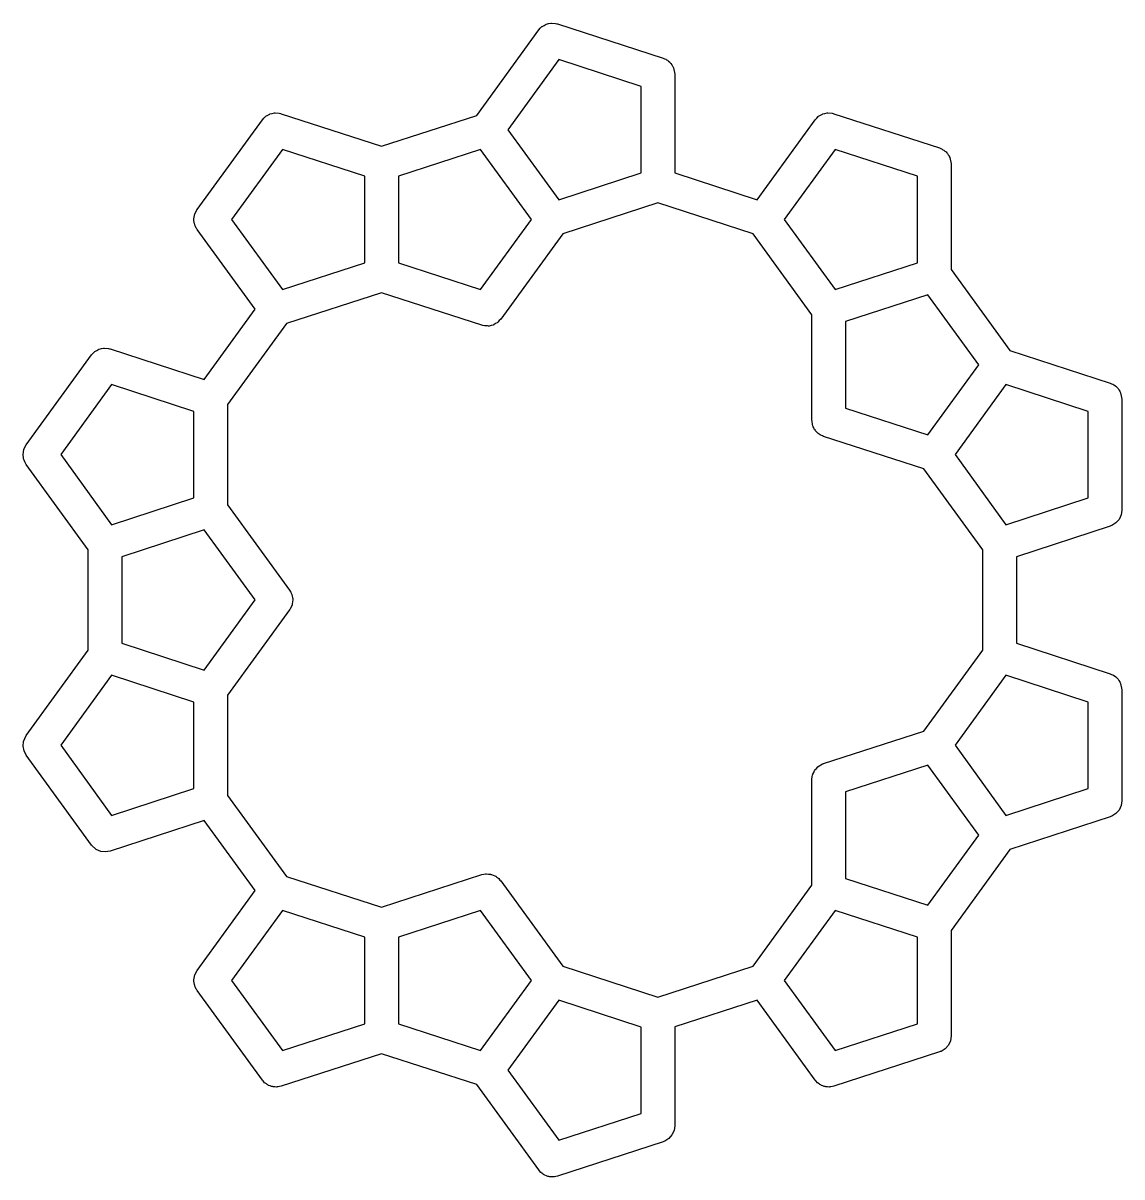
# Model space of a CAD drawing. Header units: millimetres. Extents: x 67 to 171, y 65 to 173.
import ezdxf

# ---------------------------------------------------------------- set-up
doc = ezdxf.new("R2010")
doc.units = ezdxf.units.MM
doc.layers.add('Layer_3', color=7, linetype='CONTINUOUS')

msp = doc.modelspace()

# ---------------------------------------------------------------- linework, layer by layer
at = {"layer": 'Layer_3', "color": 7}
for points in [[(117.086637, 173.485881), (117.474458, 173.464582), (117.580018, 173.426787), (117.650633, 173.41832), (127.612521, 170.181505), (127.736507, 170.120289), (127.866672, 170.073685), (127.940385, 170.019628), (128.022366, 169.979152), (128.123773, 169.885143), (128.23526, 169.803387), (128.290521, 169.730563), (128.357567, 169.66841), (128.42798, 169.549416), (128.511559, 169.439272), (128.525767, 169.384157), (128.590334, 169.275043), (128.709454, 168.671703), (128.709454, 159.350541), (136.47747, 156.826559), (141.956311, 164.367538), (142.108285, 164.523396), (142.258023, 164.681284), (142.267654, 164.68684), (142.275407, 164.694804), (142.465494, 164.800902), (142.654007, 164.909579), (142.664828, 164.912225), (142.674538, 164.917649), (142.886906, 164.965176), (143.098639, 165.015653), (143.109725, 165.015124), (143.120573, 165.017506), (143.167198, 165.011923), (143.555019, 164.990597), (143.66058, 164.952802), (143.731194, 164.944335), (153.693082, 161.707523), (153.817069, 161.646306), (153.947233, 161.599703), (154.020946, 161.545646), (154.102927, 161.50517), (154.204334, 161.411161), (154.315821, 161.329404), (154.371082, 161.25658), (154.438128, 161.194427), (154.508541, 161.075433), (154.592121, 160.96529), (154.606329, 160.910175), (154.670895, 160.801061), (154.790016, 160.197721), (154.790016, 150.238979), (160.340429, 142.599495), (169.81175, 139.522073), (169.935737, 139.460856), (170.065901, 139.414253), (170.139614, 139.360196), (170.221595, 139.31972), (170.323002, 139.225711), (170.434489, 139.143954), (170.48975, 139.07113), (170.556796, 139.008977), (170.627209, 138.889983), (170.710789, 138.77984), (170.724997, 138.724725), (170.789563, 138.61561), (170.908684, 138.012271), (170.908684, 127.537723), (170.842882, 127.085407), (170.650935, 126.670588), (170.348749, 126.327654), (169.96138, 126.085034), (169.867318, 126.058946), (169.811748, 126.027929), (160.946798, 123.147532), (160.946798, 114.979757), (169.811748, 112.09936), (169.935734, 112.038143), (170.065898, 111.99154), (170.139611, 111.937482), (170.221592, 111.897007), (170.322999, 111.802997), (170.434487, 111.721241), (170.489748, 111.648417), (170.556793, 111.586264), (170.627207, 111.46727), (170.710786, 111.357127), (170.724994, 111.302012), (170.78956, 111.192897), (170.908681, 110.589557), (170.908681, 100.115008), (170.842879, 99.662692), (170.650932, 99.247873), (170.348746, 98.904938), (169.961377, 98.662318), (169.867315, 98.63623), (169.811745, 98.605213), (160.340424, 95.527794), (154.79001, 87.888307), (154.79001, 77.929568), (154.724208, 77.477252), (154.532261, 77.062433), (154.230075, 76.719499), (153.842707, 76.476879), (153.748645, 76.450791), (153.693074, 76.419773), (143.731186, 73.182959), (143.584139, 73.157771), (143.440378, 73.117887), (143.359957, 73.119475), (143.280675, 73.105902), (143.132543, 73.123655), (142.983379, 73.12638), (142.906708, 73.150696), (142.826843, 73.160274), (142.689916, 73.219487), (142.547702, 73.264607), (142.481136, 73.309774), (142.407315, 73.341696), (142.334229, 73.409448), (142.16947, 73.521237), (142.030773, 73.690758), (141.956308, 73.75979), (136.477468, 81.30077), (128.709452, 78.776788), (128.709452, 69.455625), (128.64365, 69.00331), (128.451703, 68.58849), (128.149517, 68.245556), (127.762148, 68.002936), (127.668086, 67.976848), (127.612516, 67.945831), (117.650628, 64.709019), (117.50358, 64.68383), (117.359819, 64.643947), (117.279399, 64.645535), (117.200116, 64.631962), (117.051984, 64.649715), (116.90282, 64.65244), (116.826149, 64.676756), (116.746285, 64.686333), (116.609357, 64.745547), (116.467144, 64.790667), (116.400577, 64.835834), (116.326756, 64.867756), (116.25367, 64.935507), (116.088911, 65.047297), (115.950214, 65.216818), (115.87575, 65.28585), (110.022151, 73.342635), (101.041391, 76.260664), (91.570069, 73.183242), (91.423022, 73.158054), (91.27926, 73.11817), (91.19884, 73.119758), (91.119558, 73.106185), (90.971426, 73.123938), (90.822261, 73.126663), (90.74559, 73.150979), (90.665726, 73.160557), (90.528799, 73.21977), (90.386585, 73.26489), (90.320019, 73.310057), (90.246197, 73.341979), (90.173112, 73.409731), (90.008353, 73.52152), (89.869656, 73.691041), (89.795191, 73.760073), (83.638406, 82.234162), (83.606106, 82.295624), (83.562134, 82.349369), (83.500256, 82.497044), (83.425776, 82.63877), (83.412335, 82.70689), (83.385499, 82.770935), (83.368248, 82.930114), (83.337236, 83.087189), (83.343745, 83.156322), (83.336283, 83.225354), (83.365112, 83.382837), (83.380141, 83.542248), (83.403556, 83.59286), (83.418585, 83.674961), (83.625582, 84.082477), (83.634445, 84.091817), (83.638414, 84.10039), (89.117255, 91.641369), (84.316358, 98.249237), (75.451404, 95.36884), (75.000892, 95.291648), (74.547061, 95.346017), (74.127532, 95.527439), (73.676526, 95.945534), (67.519741, 104.41962), (67.307111, 104.824226), (67.218576, 105.272647), (67.261475, 105.727706), (67.519741, 106.285837), (73.37334, 114.342624), (73.37334, 123.785556), (67.519741, 131.842343), (67.48744, 131.903806), (67.443469, 131.957551), (67.381591, 132.105225), (67.307111, 132.246952), (67.29367, 132.315072), (67.266833, 132.379117), (67.249609, 132.538295), (67.218597, 132.695371), (67.225106, 132.764504), (67.217618, 132.833536), (67.246447, 132.991019), (67.261475, 133.15043), (67.284891, 133.201042), (67.299919, 133.283142), (67.506916, 133.690659), (67.51578, 133.699999), (67.519748, 133.708571), (73.676534, 142.182659), (73.828508, 142.338518), (73.978246, 142.496405), (73.987877, 142.501961), (73.995656, 142.509925), (74.185743, 142.616023), (74.374256, 142.724701), (74.385077, 142.727347), (74.394788, 142.732771), (74.607155, 142.780298), (74.818888, 142.830775), (74.829974, 142.830246), (74.840822, 142.832627), (74.887447, 142.827044), (75.275268, 142.805719), (75.380829, 142.767923), (75.451443, 142.759456), (84.316398, 139.879057), (89.117294, 146.486928), (83.638454, 154.027905), (83.606153, 154.08937), (83.562182, 154.143112), (83.500307, 154.290779), (83.425824, 154.432511), (83.412383, 154.500636), (83.385549, 154.564678), (83.368298, 154.723854), (83.337286, 154.880932), (83.343795, 154.950065), (83.336334, 155.019097), (83.365163, 155.17658), (83.380191, 155.335991), (83.403607, 155.386603), (83.418635, 155.468704), (83.625632, 155.87622), (83.634495, 155.88556), (83.638464, 155.894132), (89.795249, 164.368221), (89.947223, 164.524079), (90.096962, 164.681966), (90.106593, 164.687523), (90.114345, 164.695486), (90.304432, 164.801584), (90.492945, 164.910262), (90.503767, 164.912908), (90.513477, 164.918332), (90.725845, 164.965859), (90.937577, 165.016336), (90.948663, 165.015807), (90.959511, 165.018188), (91.006136, 165.012605), (91.393957, 164.99128), (91.499518, 164.953484), (91.570133, 164.945018), (101.041454, 161.867599), (110.022214, 164.785625), (115.875813, 172.842412), (116.027787, 172.99827), (116.177526, 173.156158), (116.187157, 173.161714), (116.194909, 173.169678), (116.384996, 173.275776), (116.573509, 173.384453), (116.58433, 173.387099), (116.594041, 173.392523), (116.806409, 173.44005), (117.018141, 173.490528), (117.029227, 173.489998), (117.040075, 173.49238)], [(112.96554, 163.434424), (117.766439, 156.826553), (125.534457, 159.350538), (125.534457, 167.51831), (117.766439, 170.042295)], [(86.884984, 154.960336), (91.68588, 148.352468), (99.453896, 150.87645), (99.453896, 159.044225), (91.68588, 161.568207)], [(102.628896, 159.044225), (102.628896, 150.87645), (110.396914, 148.352468), (115.197811, 154.960336), (110.396914, 161.568207)], [(139.046101, 154.960336), (143.846997, 148.352468), (151.615016, 150.87645), (151.615016, 159.044225), (143.846997, 161.568207)], [(118.141197, 153.609926), (112.287598, 145.553142), (112.155737, 145.41791), (112.030849, 145.276181), (111.996662, 145.254776), (111.9685, 145.225894), (111.803558, 145.13383), (111.64348, 145.033569), (111.60461, 145.022774), (111.569384, 145.003115), (111.385038, 144.961861), (111.203039, 144.911368), (111.162711, 144.912162), (111.123341, 144.903351), (111.029438, 144.914596), (110.74604, 144.919782), (110.600374, 144.965997), (110.51272, 144.976501), (101.041396, 148.05392), (92.060638, 145.135894), (86.510225, 137.496407), (86.510225, 128.053476), (92.363824, 119.996688), (92.409611, 119.909561), (92.469113, 119.831149), (92.486734, 119.76281), (92.576457, 119.592079), (92.664992, 119.143661), (92.659991, 119.090763), (92.667003, 119.06358), (92.639811, 118.876667), (92.622084, 118.688601), (92.608035, 118.658248), (92.601209, 118.611264), (92.409261, 118.196445), (92.377866, 118.160816), (92.363817, 118.130471), (86.510217, 110.073686), (86.510217, 100.630752), (92.06063, 92.991268), (101.041388, 90.073239), (110.512712, 93.150661), (110.688144, 93.18072), (110.861277, 93.221995), (110.912582, 93.219164), (110.963223, 93.227843), (111.139949, 93.206676), (111.317664, 93.196913), (111.366038, 93.179583), (111.417055, 93.173471), (111.580419, 93.102824), (111.747991, 93.042827), (111.789424, 93.012443), (111.836584, 92.992043), (111.909841, 92.924133), (112.116579, 92.772524), (112.219044, 92.637491), (112.28759, 92.573949), (118.141189, 84.517161), (127.121949, 81.599132), (136.102706, 84.517161), (141.65312, 92.156648), (141.65312, 102.115387), (141.657327, 102.144364), (141.654178, 102.173471), (141.690154, 102.369988), (141.718916, 102.567703), (141.731219, 102.594275), (141.736485, 102.623078), (141.826962, 102.801198), (141.910864, 102.982522), (141.930231, 103.004482), (141.943487, 103.030597), (142.080948, 103.175541), (142.213055, 103.325459), (142.23446, 103.337418), (142.258008, 103.362263), (142.653994, 103.590548), (142.713255, 103.604676), (142.750045, 103.625208), (152.221369, 106.702627), (157.771783, 114.342114), (157.771783, 123.785045), (152.221369, 131.424532), (142.750045, 134.501954), (142.651956, 134.550383), (142.547689, 134.583464), (142.448108, 134.65103), (142.3402, 134.704307), (142.259981, 134.778673), (142.169457, 134.840094), (142.093249, 134.93324), (142.005, 135.015049), (141.949294, 135.109191), (141.880024, 135.193855), (141.833518, 135.304845), (141.77223, 135.408416), (141.756302, 135.489148), (141.703391, 135.615421), (141.669405, 135.929272), (141.653133, 136.011756), (141.653133, 145.970495), (136.10272, 153.609979), (127.121962, 156.528008)], [(144.828128, 145.332863), (144.828128, 137.165091), (152.596146, 134.641106), (157.397043, 141.248977), (152.596146, 147.856845)], [(70.766308, 132.774888), (75.567207, 126.167018), (83.335225, 128.691002), (83.335225, 136.858775), (75.567207, 139.382759)], [(155.164771, 132.774888), (159.96567, 126.167018), (167.733686, 128.691), (167.733686, 136.858777), (159.96567, 139.382759)], [(76.548337, 123.147413), (76.548337, 114.97964), (84.316356, 112.455658), (89.117252, 119.063527), (84.316356, 125.671397)], [(70.76631, 105.352165), (75.567207, 98.744297), (83.335225, 101.268279), (83.335225, 109.436053), (75.567207, 111.960036)], [(155.164774, 105.352165), (159.96567, 98.744297), (167.733686, 101.268279), (167.733686, 109.436053), (159.96567, 111.960036)], [(144.828128, 100.961965), (144.828128, 92.794193), (152.596146, 90.270208), (157.397043, 96.878079), (152.596146, 103.485947)], [(86.884981, 83.166717), (91.68588, 76.558846), (99.453896, 79.082829), (99.453896, 87.250606), (91.68588, 89.774588)], [(102.628896, 87.250603), (102.628896, 79.082831), (110.396914, 76.558846), (115.197813, 83.166717), (110.396914, 89.774588)], [(139.046098, 83.166717), (143.846997, 76.558846), (151.615016, 79.082831), (151.615016, 87.250603), (143.846997, 89.774588)], [(112.965542, 74.692629), (117.766439, 68.084761), (125.534457, 70.608743), (125.534457, 78.776515), (117.766439, 81.3005)]]:
    msp.add_lwpolyline(points, close=True, dxfattribs=at)

doc.saveas('drawing.dxf')
